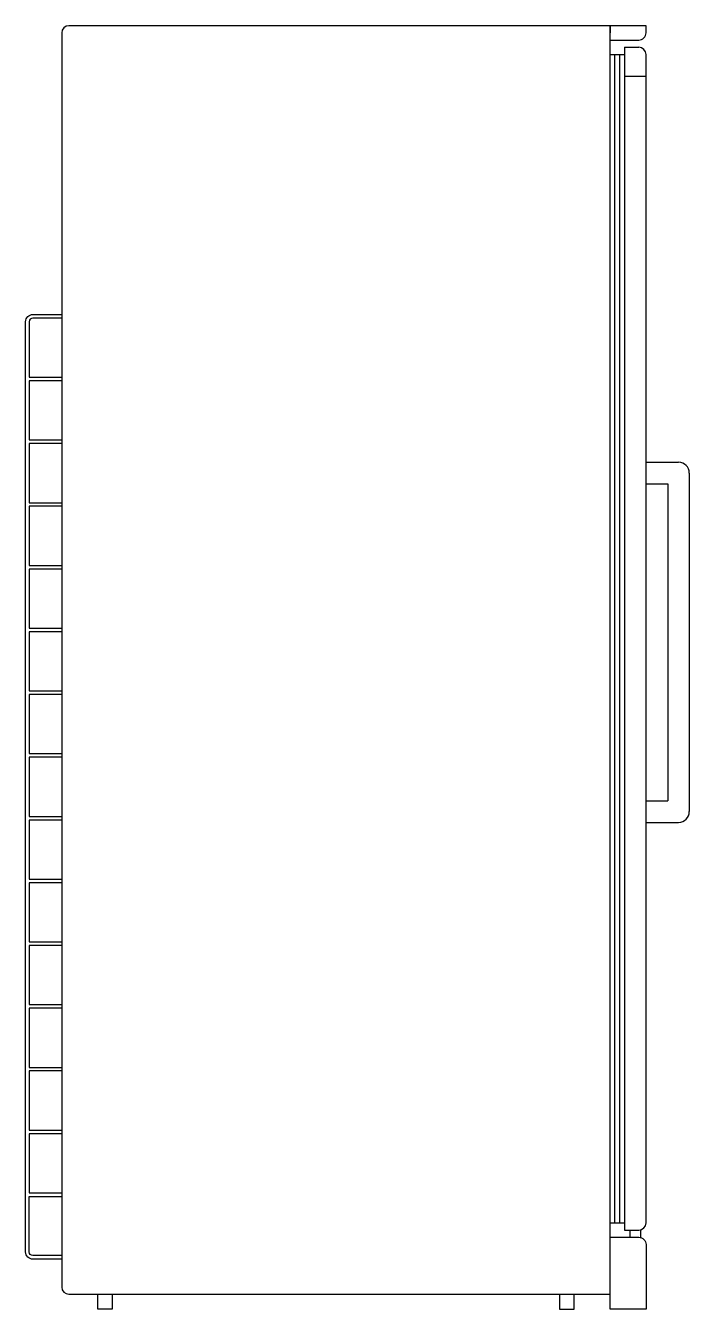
# Model space of a CAD drawing. Header units: millimetres. Extents: x -2996.91 to -2995.98, y 2883.17 to 2884.95.
import ezdxf

# ---------------------------------------------------------------- set-up
doc = ezdxf.new("R2010")
doc.units = ezdxf.units.MM
doc.header["$LTSCALE"] = 10
doc.layers.add('cozinha_geladeiras', color=2, linetype='Continuous')

msp = doc.modelspace()

# ---------------------------------------------------------------- linework, layer by layer
at = {"layer": 'cozinha_geladeiras'}
for p, q in [((-2996.8552, 2884.9385), (-2996.8552, 2883.1975)), ((-2996.0942, 2884.9485), (-2996.8452, 2884.9485)), ((-2996.0942, 2883.1875), (-2996.0942, 2884.9485)), ((-2996.0742, 2884.9185), (-2996.0542, 2884.9185)), ((-2996.0742, 2884.9185), (-2996.0742, 2883.2765)), ((-2996.0942, 2884.9085), (-2996.0742, 2884.9085)), ((-2996.0442, 2883.2865), (-2996.0442, 2884.9085)), ((-2996.0742, 2884.8785), (-2996.0442, 2884.8785)), ((-2996.0942, 2883.2865), (-2996.0742, 2883.2865)), ((-2996.0742, 2883.2765), (-2996.0542, 2883.2765)), ((-2996.0667, 2883.2765), (-2996.0667, 2883.2665)), ((-2996.0517, 2883.2768), (-2996.0517, 2883.2662)), ((-2996.8452, 2883.1875), (-2996.0942, 2883.1875))]:
    msp.add_line(p, q, dxfattribs=at)
at = {"layer": 'cozinha_geladeiras', "color": 1}
for p, q in [((-2996.0875, 2883.2865), (-2996.0875, 2884.9085)), ((-2996.0808, 2883.2865), (-2996.0808, 2884.9085)), ((-2996.0442, 2884.3425), (-2995.9992, 2884.3425)), ((-2995.9842, 2884.3275), (-2995.9842, 2883.8575)), ((-2996.0442, 2884.3125), (-2996.0142, 2884.3125)), ((-2996.0142, 2884.3125), (-2996.0142, 2883.8725)), ((-2996.0442, 2883.8725), (-2996.0142, 2883.8725)), ((-2996.0442, 2883.8425), (-2995.9992, 2883.8425))]:
    msp.add_line(p, q, dxfattribs=at)
at = {"layer": 'cozinha_geladeiras'}
for points in [[(-2996.0942, 2884.9285), (-2996.0542, 2884.9285, 0.414214), (-2996.0442, 2884.9385), (-2996.0442, 2884.9485), (-2996.0942, 2884.9485), (-2996.0942, 2884.9385)], [(-2996.0942, 2883.2665), (-2996.0542, 2883.2665, -0.414214), (-2996.0442, 2883.2565), (-2996.0442, 2883.1665), (-2996.0942, 2883.1665), (-2996.0942, 2883.2565)]]:
    msp.add_lwpolyline(points, format="xyb", dxfattribs=at)
at = {"layer": 'cozinha_geladeiras', "color": 1}
for points in [[(-2996.8552, 2883.2361), (-2996.8952, 2883.2361, -0.414214), (-2996.9052, 2883.2461), (-2996.9052, 2884.5376, -0.414214), (-2996.8952, 2884.5476), (-2996.8552, 2884.5476)], [(-2996.8552, 2884.5426), (-2996.8952, 2884.5426, 0.414214), (-2996.9002, 2884.5376), (-2996.9002, 2884.4605), (-2996.8552, 2884.4605)], [(-2996.8552, 2883.2411), (-2996.8952, 2883.2411, -0.414214), (-2996.9002, 2883.2461), (-2996.9002, 2883.3232), (-2996.8552, 2883.3232)]]:
    msp.add_lwpolyline(points, format="xyb", dxfattribs=at)
for points in [[(-2996.8552, 2884.4555), (-2996.9002, 2884.4555), (-2996.9002, 2884.3734), (-2996.8552, 2884.3734)], [(-2996.8552, 2884.3684), (-2996.9002, 2884.3684), (-2996.9002, 2884.2863), (-2996.8552, 2884.2863)], [(-2996.8552, 2884.2813), (-2996.9002, 2884.2813), (-2996.9002, 2884.1992), (-2996.8552, 2884.1992)], [(-2996.8552, 2884.1942), (-2996.9002, 2884.1942), (-2996.9002, 2884.1121), (-2996.8552, 2884.1121)], [(-2996.8552, 2884.1071), (-2996.9002, 2884.1071), (-2996.9002, 2884.025), (-2996.8552, 2884.025)], [(-2996.8552, 2884.02), (-2996.9002, 2884.02), (-2996.9002, 2883.9379), (-2996.8552, 2883.9379)], [(-2996.8552, 2883.9329), (-2996.9002, 2883.9329), (-2996.9002, 2883.8508), (-2996.8552, 2883.8508)], [(-2996.8552, 2883.8458), (-2996.9002, 2883.8458), (-2996.9002, 2883.7637), (-2996.8552, 2883.7637)], [(-2996.8552, 2883.7587), (-2996.9002, 2883.7587), (-2996.9002, 2883.6766), (-2996.8552, 2883.6766)], [(-2996.8552, 2883.6716), (-2996.9002, 2883.6716), (-2996.9002, 2883.5895), (-2996.8552, 2883.5895)], [(-2996.8552, 2883.5845), (-2996.9002, 2883.5845), (-2996.9002, 2883.5024), (-2996.8552, 2883.5024)], [(-2996.8552, 2883.4974), (-2996.9002, 2883.4974), (-2996.9002, 2883.4153), (-2996.8552, 2883.4153)], [(-2996.8552, 2883.4103), (-2996.9002, 2883.4103), (-2996.9002, 2883.3282), (-2996.8552, 2883.3282)]]:
    msp.add_lwpolyline(points, dxfattribs=at)
at = {"layer": 'cozinha_geladeiras'}
for points in [[(-2996.7852, 2883.1875), (-2996.7852, 2883.1665), (-2996.8052, 2883.1665), (-2996.8052, 2883.1875)], [(-2996.1642, 2883.1875), (-2996.1642, 2883.1665), (-2996.1442, 2883.1665), (-2996.1442, 2883.1875)]]:
    msp.add_lwpolyline(points, dxfattribs=at)
for centre, start, end in [((-2996.8452, 2884.9385), 90, 180), ((-2996.0542, 2884.9085), 0, 90), ((-2996.0542, 2883.2865), 270, 0), ((-2996.8452, 2883.1975), 180, 270)]:
    msp.add_arc(centre, 0.01, start, end, dxfattribs=at)
at = {"layer": 'cozinha_geladeiras', "color": 1}
for centre, start, end in [((-2995.9992, 2884.3275), 0, 90), ((-2995.9992, 2883.8575), 270, 0)]:
    msp.add_arc(centre, 0.015, start, end, dxfattribs=at)

doc.saveas('drawing.dxf')
